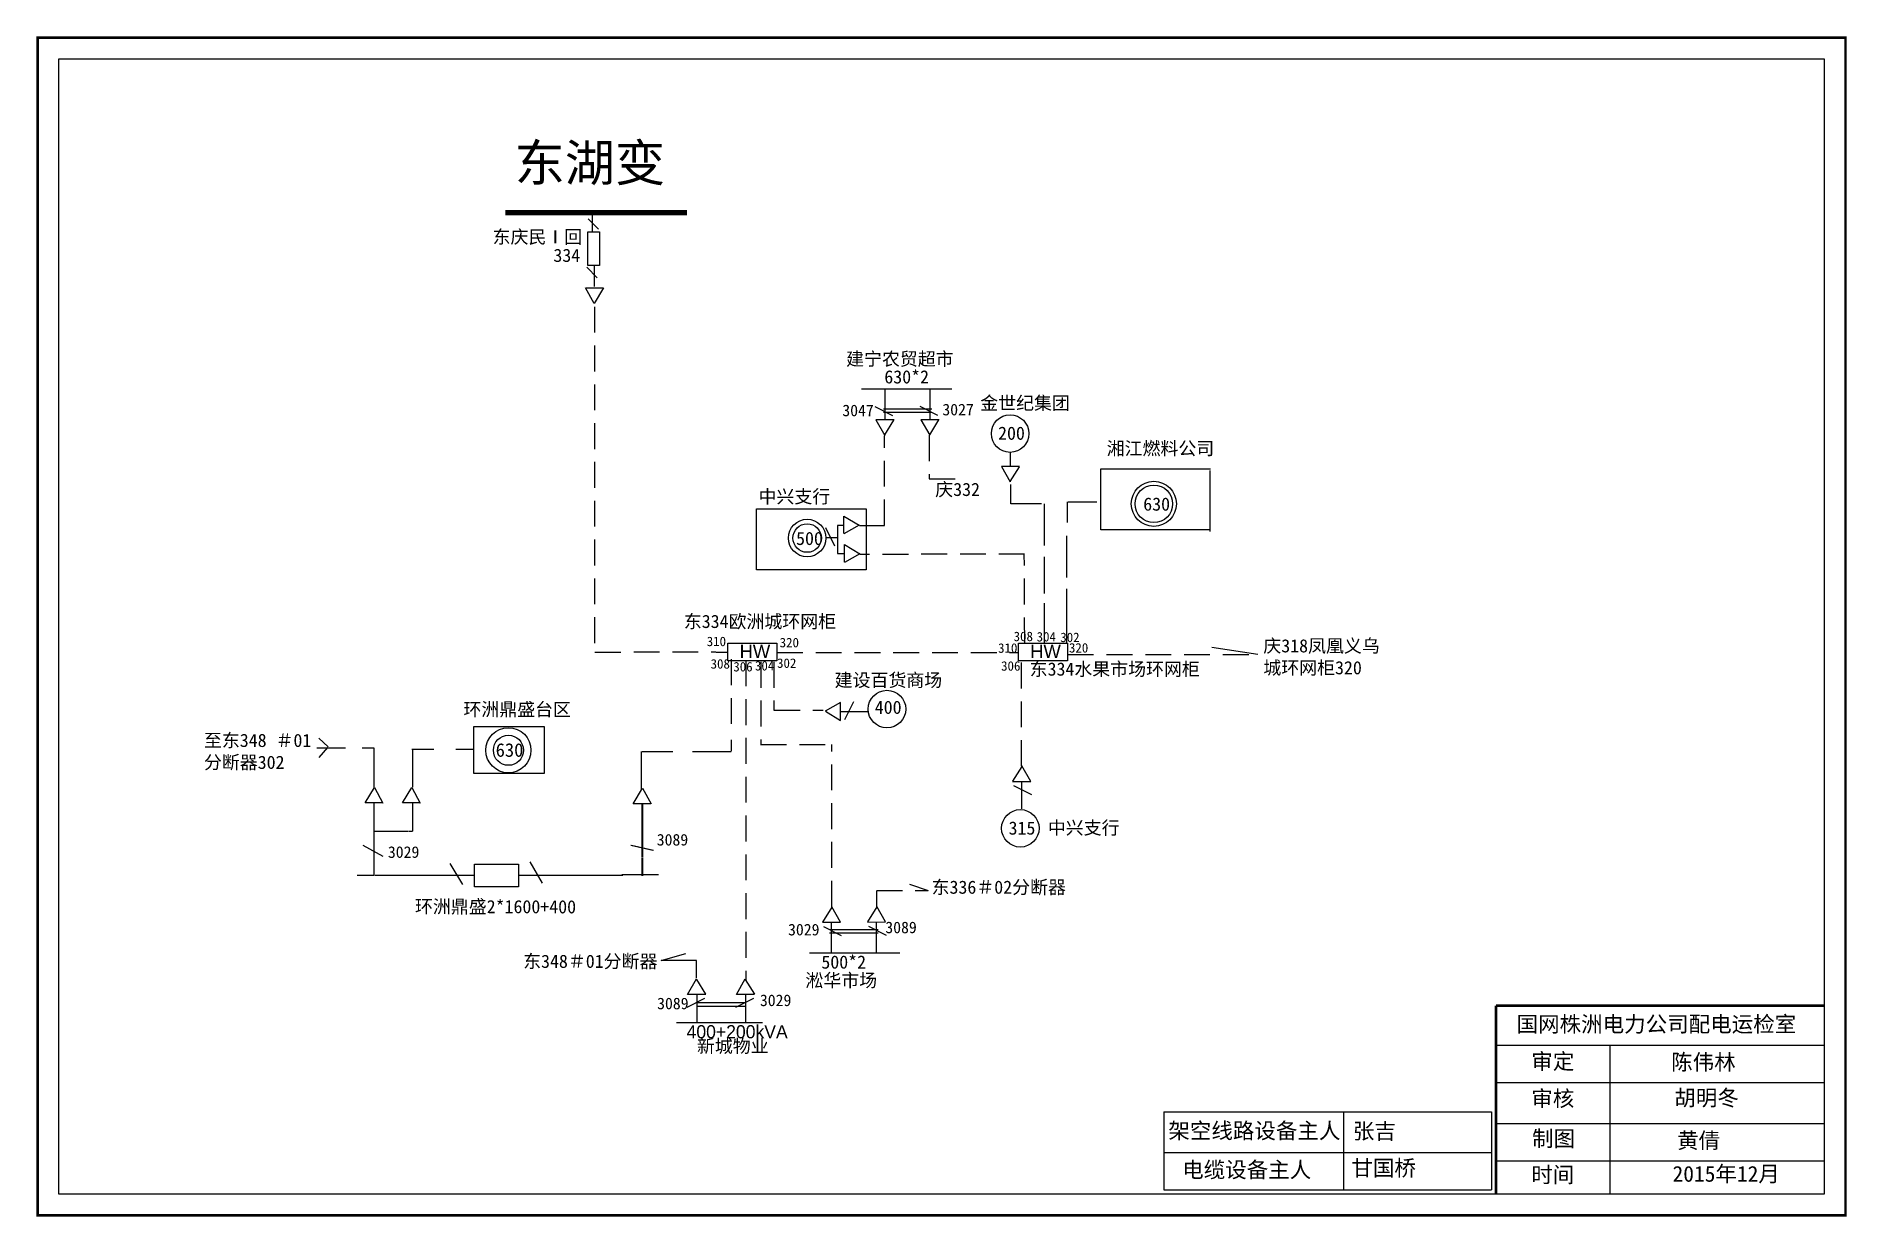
# Model space of a CAD drawing. Extents: x 0 to 344, y 0 to 224.
import ezdxf

# ---------------------------------------------------------------- set-up
doc = ezdxf.new("R2010")
doc.units = 0
doc.header["$LTSCALE"] = 0.774411
doc.linetypes.add('ACAD_ISO02W100', pattern=[15, 12, -3])
doc.linetypes.add('DASHED2', pattern=[9.525, 6.35, -3.175])
doc.layers.get('0').update_dxf_attribs({"linetype": 'CONTINUOUS'})
doc.styles.get("Standard").update_dxf_attribs({"font": '', "height": 2.5})
doc.styles.add('字体', font='', dxfattribs={"height": 2.5})
doc.styles.get('Standard').set_extended_font_data('SimSun')
doc.styles.get('字体').set_extended_font_data('SimSun')

msp = doc.modelspace()

# ---------------------------------------------------------------- linework, layer by layer
at = {"color": 7, "linetype": 'Continuous'}
for p, q in [((106.8, 187.78), (104.82, 189.76)), ((106.58, 178.55), (104.6, 180.53)), ((105.98, 180.81), (105.98, 176.86)), ((106, 173.66), (104.36, 176.62)), ((104.4, 176.59), (107.75, 176.62)), ((107.75, 176.62), (106, 173.66)), ((162.84, 152.31), (159.45, 154.01)), ((171.4, 152.35), (168.01, 154.04)), ((185.21, 142.63), (185.21, 145.23)), ((202.38, 142.22), (223.24, 142.22)), ((202.38, 130.62), (202.38, 142.22)), ((223.14, 141.91), (223.14, 130.31)), ((136.89, 134.61), (157.76, 134.61)), ((136.89, 123), (136.89, 134.61)), ((157.76, 134.61), (157.76, 123)), ((151.8, 127.48), (150.09, 130.96)), ((153.5, 129.89), (153.46, 133.22)), ((153.46, 133.22), (156.42, 131.46)), ((156.42, 131.46), (153.46, 129.83)), ((152.21, 129.11), (150.11, 129.11)), ((153.59, 127.8), (156.55, 126.05)), ((153.64, 124.48), (153.59, 127.8)), ((223.24, 130.62), (202.38, 130.62)), ((156.55, 126.05), (153.59, 124.42)), ((157.76, 123), (136.89, 123)), ((153.67, 94.56), (155.36, 97.94)), ((152.86, 96.06), (158.05, 96.06)), ((187.3, 82.76), (187.3, 77.57)), ((185.79, 81.96), (189.18, 80.26)), ((149.63, 55.18), (153.01, 53.49)), ((158.19, 55.22), (161.57, 53.52)), ((126.99, 41.46), (123.6, 39.76)), ((125.49, 42.26), (125.49, 37.08)), ((136.28, 41.46), (132.9, 39.76)), ((134.78, 42.26), (134.78, 37.08))]:
    msp.add_line(p, q, dxfattribs=at)
at = {"color": 7, "linetype": 'ACAD_ISO02W100'}
for p, q in [((105.66, 187.29), (105.66, 190.37)), ((104.78, 180.89), (104.78, 187.29)), ((104.78, 187.29), (106.99, 187.29)), ((106.99, 187.29), (106.99, 180.89)), ((106.99, 180.89), (104.78, 180.89))]:
    msp.add_line(p, q, dxfattribs=at)
at = {"color": 7, "linetype": 'DASHED2'}
for p, q in [((106.07, 173.01), (106.07, 107.33)), ((163.05, 151.51), (159.59, 151.49)), ((159.59, 151.49), (161.29, 148.57)), ((161.28, 148.64), (163.03, 151.47)), ((171.61, 151.55), (168.15, 151.52)), ((168.15, 151.52), (169.85, 148.6)), ((169.84, 148.68), (171.59, 151.5)), ((186.93, 142.64), (183.47, 142.62)), ((183.47, 142.62), (185.16, 139.7)), ((185.15, 139.77), (186.9, 142.6)), ((187.89, 125.97), (156.51, 125.93)), ((187.91, 109.04), (187.82, 125.97)), ((106.13, 107.37), (129.15, 107.39)), ((140.77, 107.31), (186.7, 107.31)), ((132.03, 106), (132.03, 92.92)), ((134.82, 105.78), (134.82, 44.97)), ((137.67, 105.5), (137.68, 89.81)), ((140.14, 105.5), (140.14, 96.25)), ((187.31, 85.68), (187.31, 105.72)), ((152.85, 97.8), (149.92, 96.11)), ((152.87, 94.34), (152.85, 97.8)), ((140.23, 96.3), (149.54, 96.3)), ((150, 96.11), (152.83, 94.36)), ((132.03, 90.66), (132.03, 88.54)), ((137.66, 89.79), (151.18, 89.79)), ((151.18, 58.96), (151.18, 89.81)), ((185.58, 82.76), (189.04, 82.78)), ((187.35, 85.63), (185.6, 82.8)), ((189.04, 82.78), (187.34, 85.7)), ((151.18, 58.85), (149.43, 56.03)), ((152.87, 56), (151.18, 58.93)), ((159.74, 58.89), (157.99, 56.06)), ((161.43, 56.04), (159.74, 58.96)), ((149.41, 55.98), (152.87, 56)), ((157.97, 56.02), (161.43, 56.04)), ((123.74, 42.28), (125.44, 45.2)), ((125.43, 45.13), (127.18, 42.3)), ((133.04, 42.28), (134.73, 45.2)), ((134.72, 45.13), (136.47, 42.3)), ((127.21, 42.26), (123.74, 42.28)), ((136.5, 42.26), (133.04, 42.28))]:
    msp.add_line(p, q, dxfattribs=at)
at = {"linetype": 'Continuous'}
for p, q in [((174.05, 157.34), (156.86, 157.34)), ((161.3, 157.2), (161.3, 151.43)), ((169.86, 157.23), (169.86, 151.47)), ((185.27, 135.55), (185.27, 139.21)), ((191.07, 135.55), (185.27, 135.55)), ((191.68, 127.63), (191.68, 135.55)), ((196.02, 131.97), (196.02, 135.93)), ((196.16, 135.94), (201.65, 135.94)), ((195.91, 121.54), (195.91, 129.46)), ((191.68, 118.49), (191.68, 125.5)), ((195.91, 109.04), (195.91, 119.4)), ((191.68, 109.04), (191.68, 116.66)), ((129.22, 107.35), (131.42, 107.35)), ((196.05, 106.87), (196.05, 106.87)), ((53.61, 90.98), (55.38, 89.36)), ((55.24, 89.21), (53.61, 87.29)), ((111.27, 65.04), (118.2, 65.04)), ((159.72, 61.93), (159.72, 58.91)), ((151.17, 50.3), (151.17, 56.06)), ((159.73, 50.33), (159.73, 56.1)), ((146.98, 50.19), (164.16, 50.19)), ((121.64, 36.94), (138, 36.94)), ((277.58, 32.61), (339.95, 32.61)), ((299.23, 32.6), (299.23, 4.27)), ((277.58, 25.5), (339.95, 25.5)), ((214.36, 19.94), (214.36, 5.09)), ((214.36, 19.94), (276.73, 19.94)), ((248.57, 19.94), (248.57, 5.09)), ((276.73, 19.94), (276.73, 5.09)), ((277.58, 17.75), (339.95, 17.75)), ((214.36, 12.19), (276.73, 12.19)), ((277.58, 10.65), (339.95, 10.65)), ((214.36, 5.09), (276.73, 5.09))]:
    msp.add_line(p, q, dxfattribs=at)
at = {"color": 0, "linetype": 'Continuous'}
for p, q in [((170.24, 153.56), (161.02, 153.56)), ((170.24, 152.9), (161.02, 152.9)), ((232.26, 106.92), (223.47, 108.23)), ((53.22, 89.17), (56.38, 89.17)), ((56.25, 89.17), (58.65, 89.17)), ((61.85, 89.17), (64.04, 89.17)), ((64.04, 89.17), (64.04, 81.52)), ((71.28, 88.89), (75.49, 88.89)), ((71.42, 88.89), (71.42, 81.66)), ((79.67, 88.89), (83.11, 88.89)), ((114.95, 88.46), (114.95, 81.09)), ((115.09, 88.46), (120.94, 88.46)), ((124.7, 88.46), (132.02, 88.46)), ((62.41, 78.67), (64.18, 81.62)), ((64.18, 81.62), (65.79, 78.66)), ((69.51, 78.67), (71.28, 81.62)), ((71.28, 81.62), (72.89, 78.66)), ((113.42, 78.52), (115.19, 81.47)), ((115.19, 81.47), (116.81, 78.5)), ((65.75, 78.68), (62.41, 78.67)), ((64.08, 78.6), (64.08, 65.1)), ((72.85, 78.68), (69.51, 78.67)), ((71.42, 78.6), (71.42, 73.31)), ((116.77, 78.52), (113.42, 78.52)), ((115.06, 78.44), (115.06, 68.43)), ((115.19, 78.44), (115.19, 68.43)), ((64.18, 73.31), (70.58, 73.31)), ((70.72, 73.31), (71.42, 73.31)), ((61.99, 70.67), (65.75, 68.58)), ((112.97, 70.65), (117.14, 69.68)), ((113.11, 70.65), (117.28, 69.68)), ((78.55, 67.19), (80.92, 63.15)), ((93.73, 67.47), (96.09, 63.43)), ((115.06, 68.29), (115.06, 64.81)), ((115.19, 68.29), (115.19, 64.81)), ((60.87, 64.96), (64.08, 64.96)), ((64.18, 64.96), (83.25, 64.96)), ((91.64, 64.96), (111.42, 64.96)), ((165.98, 63.21), (169.55, 62)), ((150.79, 54.63), (160.01, 54.63)), ((150.79, 53.97), (160.01, 53.97)), ((118.72, 48.69), (123.45, 50.06)), ((125.45, 48.69), (118.72, 48.69)), ((125.45, 45.33), (125.45, 48.69)), ((125.44, 40.71), (134.66, 40.71)), ((125.44, 40.06), (134.66, 40.06))]:
    msp.add_line(p, q, dxfattribs=at)
at = {"color": 0, "linetype": 'DASHED2'}
msp.add_line((196.1, 106.87), (231.88, 106.88), dxfattribs=at)
at = {"linetype": 'Continuous', "const_width": 0.5}
msp.add_lwpolyline([(0.08, 224.21), (344.06, 224.21), (344.06, 0.24), (0.08, 0.24)], close=True, dxfattribs=at)
at = {"linetype": 'Continuous'}
for points in [[(4.13, 220.16), (340.01, 220.16), (340.01, 4.29), (4.13, 4.29)], [(131.42, 109.04), (140.77, 109.04), (140.77, 105.72), (131.42, 105.72)], [(186.7, 109.04), (196.05, 109.04), (196.05, 105.72), (186.7, 105.72)]]:
    msp.add_lwpolyline(points, close=True, dxfattribs=at)
for points, const_width in [([(123.65, 190.9), (89.11, 190.91)], 1), ([(277.54, 40.11), (277.54, 4.38)], 0.5), ([(277.58, 40.11), (339.95, 40.11)], 0.5)]:
    msp.add_lwpolyline(points, dxfattribs=dict(at, const_width=const_width))
at = {"linetype": 'DASHED2'}
for points in [[(156.47, 131.45), (161.24, 131.45), (161.24, 148.46)], [(169.75, 148.58), (169.75, 140.33), (176.89, 140.33)], [(159.7, 62), (169.54, 62), (169.54, 62)]]:
    msp.add_lwpolyline(points, dxfattribs=at)
at = {"linetype": 'Continuous'}
msp.add_lwpolyline([(153.49, 131.44), (152.3, 131.44), (152.3, 126.1), (153.55, 126.1)], dxfattribs=at)
at = {"color": 0, "linetype": 'Continuous'}
for points in [[(83.11, 93.21), (96.47, 93.21), (96.47, 84.3), (83.11, 84.3)], [(83.25, 67.05), (91.6, 67.05), (91.6, 62.74), (83.25, 62.74)]]:
    msp.add_lwpolyline(points, close=True, dxfattribs=at)
at = {"color": 7, "linetype": 'Continuous'}
for centre, radius in [((185.12, 148.9), 3.57), ((212.47, 135.54), 4.29), ((212.47, 135.54), 3.57), ((146.51, 129.04), 3.57), ((146.51, 129.04), 2.71), ((161.69, 96.52), 3.57), ((187.07, 73.85), 3.57)]:
    msp.add_circle(centre, radius, dxfattribs=at)
at = {"color": 0, "linetype": 'Continuous'}
for radius in [4.29, 2.86]:
    msp.add_circle((89.67, 88.69), radius, dxfattribs=at)

# ---------------------------------------------------------------- texts
at = {"color": 7, "linetype": 'Continuous'}
msp.add_text('334', height=2.5, dxfattribs=at).set_placement((98.23, 181.54))
at = {"color": 7, "linetype": 'Continuous', "style": '字体'}
for s, p in [('建宁农贸超市', (153.91, 161.85)), ('金世纪集团', (179.44, 153.46)), ('湘江燃料公司', (203.49, 144.84)), ('中兴支行', (137.26, 135.68)), ('庆332', (170.88, 137.04)), ('建设百货商场', (151.74, 100.78)), ('中兴支行', (192.3, 72.7)), ('东336＃02分断器', (170.18, 61.41)), ('东348＃01分断器', (92.47, 47.32)), ('淞华市场', (146.18, 43.7)), ('新城物业', (125.54, 31.2))]:
    msp.add_text(s, height=2.5, dxfattribs=at).set_placement(p)
at = {"color": 7, "linetype": 'Continuous', "insert": (90.85, 203.9), "char_height": 7, "width": 132.2648, "attachment_point": 1, "style": '字体'}
msp.add_mtext('东湖变', dxfattribs=at)
at = {"linetype": 'Continuous', "attachment_point": 1, "style": '字体'}
for s, insert, char_height, width in [('东庆民Ⅰ回', (86.66, 187.56), 2.5, 17.5804), ('东334欧洲城环网柜', (123.04, 114.44), 2.5, 30.99), ('{\\fArial|b0|i0|c0|p32;HW}', (133.66, 108.74), 2.5, 28.7955), ('{\\fArial|b0|i0|c0|p32;HW}', (188.95, 108.74), 2.5, 28.7955), ('庆318凤凰义乌城环网柜320', (233.3, 109.8), 2.5, 24.8075), ('东334水果市场环网柜', (188.84, 105.38), 2.5, 35.4658), ('至东348 ＃01分断器302', (31.74, 91.82), 2.5, 23.5833), ('国网株洲电力公司配电运检室', (281.49, 38.13), 3, 82.0179), ('审定', (284.28, 31.05), 3, 23.4615), ('陈伟林', (310.89, 30.9), 3, 23.4615), ('审核', (284.28, 23.98), 3, 23.4615), ('胡明冬 ', (311.49, 24.11), 3, 33.0539), ('架空线路设备主人', (215.23, 17.86), 3, 58.56), ('张吉', (250.34, 17.79), 3, 47.14), ('制图', (284.44, 16.36), 3, 23.4615), ('黄倩', (312.03, 16.01), 3, 23.4615), ('电缆设备主人', (217.86, 10.44), 3, 58.56), ('甘国桥', (250.05, 10.76), 3, 33.0539), ('时间', (284.28, 9.48), 3, 23.4615), ('2015年12月', (311.15, 9.65), 3, 23.4615)]:
    msp.add_mtext(s, dxfattribs=dict(at, insert=insert, char_height=char_height, width=width))
at = {"linetype": 'Continuous', "char_height": 2.5, "attachment_point": 1}
for s, insert, width in [('630*2', (161.19, 160.94), 5.4465), ('200', (182.83, 150.23), 5.4465), ('630', (210.45, 136.75), 5.4465), ('500', (144.4, 130.22), 5.4465), ('{\\H0.72x;310}', (127.4, 110.29), 5.4465), ('{\\H0.72x;308}', (185.79, 111.24), 5.4465), ('{\\H0.72x;304}', (190.17, 111.18), 5.4465), ('{\\H0.72x;302}', (194.67, 111.06), 5.4465), ('{\\H0.72x;320}', (141.28, 110.07), 5.4465), ('{\\H0.72x;310}', (182.83, 109.03), 5.4465), ('{\\H0.72x;320}', (196.32, 109.07), 5.4465), ('{\\H0.72x;308}', (128.14, 106.02), 5.4465), ('{\\H0.72x;306}', (132.46, 105.48), 5.4465), ('{\\H0.72x;304}', (136.58, 105.66), 5.4465), ('{\\H0.72x;302}', (140.78, 106.16), 5.4465), ('{\\H0.72x;306}', (183.41, 105.62), 5.4465), ('400', (159.37, 98.11), 5.4465), ('315', (184.83, 75.15), 5.4465), ('500*2', (149.21, 49.67), 23.2862), ('{\\f\uffbfﾬￌﾣﾤ_GB2312|b0|i0|c134|p49;400+200kVA}', (123.57, 36.42), 23.2862)]:
    msp.add_mtext(s, dxfattribs=dict(at, insert=insert, width=width))
at = {"color": 0, "linetype": 'Continuous', "attachment_point": 1}
for s, insert, char_height, width in [('{\\H0.7333x;3047}', (153.2, 154.41), 3, 15.9625), ('{\\H0.7333x;3027}', (172.23, 154.57), 3, 15.9625), ('630', (87.25, 90.03), 2.58, 5.8366), ('{\\H0.7333x;3089}', (117.89, 72.78), 3, 15.9625), ('{\\H0.7333x;3029}', (66.74, 70.43), 3, 15.9625), ('{\\H0.7333x;3029}', (142.87, 55.69), 3, 15.9625), ('{\\H0.7333x;3089}', (161.38, 56.11), 3, 15.9625), ('{\\H0.7333x;3089}', (117.96, 41.65), 3, 15.9625), ('{\\H0.7333x;3029}', (137.52, 42.25), 3, 15.9625)]:
    msp.add_mtext(s, dxfattribs=dict(at, insert=insert, char_height=char_height, width=width))
at = {"color": 0, "linetype": 'Continuous', "char_height": 2.5, "width": 32.641, "attachment_point": 1, "rotation": 359.864, "style": '字体'}
for s, insert in [('环洲鼎盛台区', (81.12, 97.75)), ('环洲鼎盛2*1600+400', (71.9, 60.25))]:
    msp.add_mtext(s, dxfattribs=dict(at, insert=insert))

doc.saveas('drawing.dxf')
